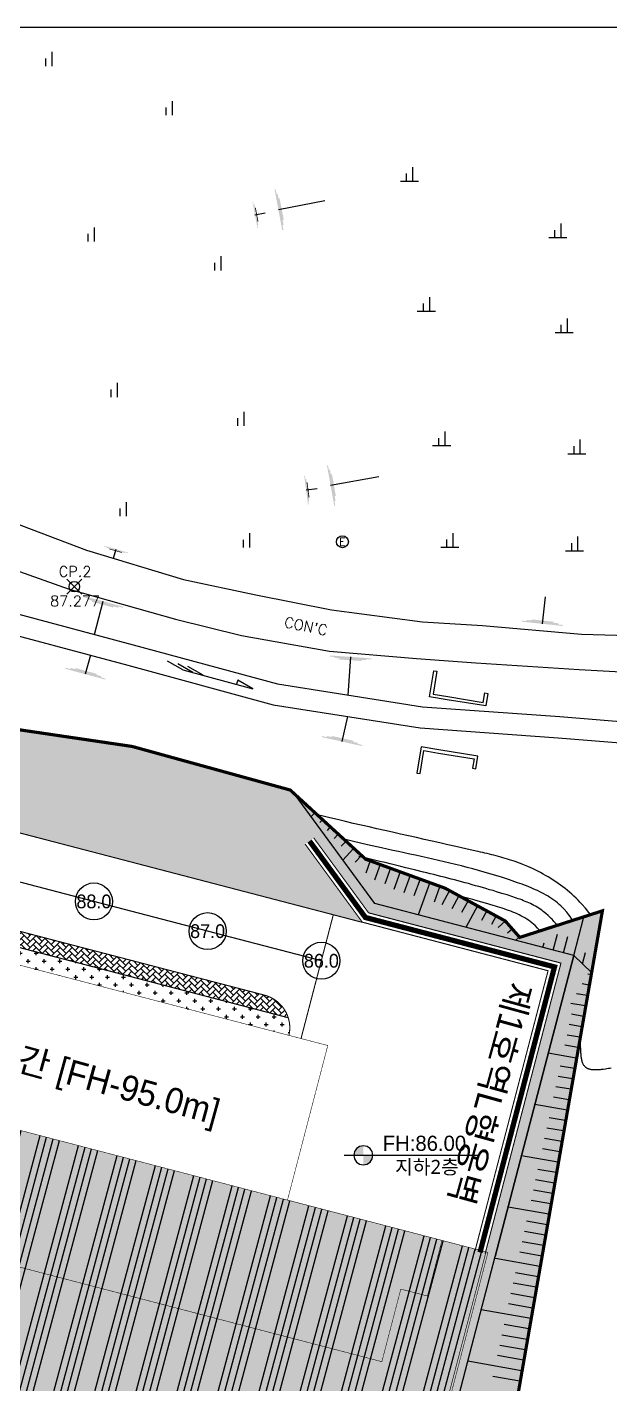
# Model space of a CAD drawing. Header units: inches. Extents: x 12 to 405, y 13 to 268.
# Drawn here: x 200.7 to 255.8, y 139.8 to 268 of the extents above; entities that cross this region are included whole.
import ezdxf
from ezdxf.enums import TextEntityAlignment as Align

# ---------------------------------------------------------------- set-up
doc = ezdxf.new("R2010")
doc.units = ezdxf.units.IN
doc.header["$MEASUREMENT"] = 0
doc.linetypes.add('DASHED', pattern=[0.75, 0.5, -0.25])
doc.linetypes.add('PHANTOM2', pattern=[12.5, 10, -0.5, 0.5, -0.5, 0.5, -0.5])
for name, color, linetype in [('0_문자', 7, 'Continuous'), ('1-1CON', 35, 'Continuous'), ('1-5CON', 30, 'Continuous'), ('1-ROAD', 1, 'Continuous'), ('1-SIM', 8, 'Continuous'), ('1-TEXT', 7, 'Continuous'), ('1-낙차구조물', 7, 'Continuous'), ('1-물선', 5, 'Continuous'), ('1-측량기준점', 6, 'Continuous'), ('125', 4, 'Continuous'), ('CE-SLOP-FILL', 1, 'Continuous'), ('LSMD_CONT_LDREG_41500', 1, 'Continuous'), ('NR', 7, 'Continuous'), ('WID', 4, 'Continuous'), ('가구1', 5, 'Continuous'), ('도로레벨', 5, 'Continuous'), ('도로레벨1', 7, 'Continuous'), ('사업부지', 7, 'Continuous'), ('성토옹벽', 6, 'Continuous'), ('솔리드', 7, 'PHANTOM2'), ('절토옹벽', 2, 'Continuous'), ('지상1층외벽선', 4, 'Continuous'), ('지상3층외벽선', 6, 'Continuous'), ('지상4층외벽선', 7, 'Continuous'), ('지하1층외벽선', 3, 'Continuous'), ('지하2층외벽선', 2, 'Continuous'), ('토목옹벽', 5, 'Continuous'), ('한전주', 4, 'Continuous')]:
    doc.layers.add(name, color=color, linetype=linetype)
doc.styles.add('ghs', font='romans.shx', dxfattribs={"bigfont": 'ghs.shx'})
doc.styles.add('HY울릉도M', font='NanumGothic.ttf')
doc.styles.add('HY헤드라인', font='H2HDRM.TTF')
doc.styles.add('휴먼모음T', font='MoeumT R.ttf')

# ---------------------------------------------------------------- blocks, each defined once
blk = doc.blocks.new('A$C6F554C51')
at = {"layer": '1-SIM'}
for p, q in [((0.769, 0.892), (0.769, 0)), ((0.375, 0.48), (0.375, 0)), ((0, 0), (1.144, 0))]:
    blk.add_line(p, q, dxfattribs=at)
blk = doc.blocks.new('A$C0C523BD5')
at = {"layer": '1-SIM'}
for p, q in [((0.394, 0.892), (0.394, 0)), ((0, 0.48), (0, 0))]:
    blk.add_line(p, q, dxfattribs=at)
blk = doc.blocks.new('A$C19E135C4')
at = {"layer": '1-물선', "linetype": 'Continuous'}
for p, q in [((1.6, 0), (0, 0.42)), ((2.6, 0), (1, 0.42)), ((1.6, 0), (8.48, 0)), ((3.6, 0), (2, 0.42)), ((8.48, 0), (6.87, 0.42))]:
    blk.add_line(p, q, dxfattribs=at)
blk.add_lwpolyline([(6.87, 0.42), (6.87, 0)], dxfattribs=at)

msp = doc.modelspace()

# ---------------------------------------------------------------- hatches: boundary and pattern name
at = {"layer": '0_문자', "ltscale": 10}
h = msp.add_hatch(color=8, dxfattribs=at)
edge = h.paths.add_edge_path()
edge.add_line((231.61, 161.36), (232.51, 161.36))
edge.add_line((232.51, 161.36), (232.51, 162.26))
edge.add_ellipse((232.51, 161.36), major_axis=(0, 0.896), ratio=0.999999, start_angle=0.0007, end_angle=90.0007)
edge = h.paths.add_edge_path()
edge.add_line((232.51, 161.36), (232.51, 160.46))
edge.add_ellipse((232.51, 161.36), major_axis=(0, 0.896), ratio=0.999999, start_angle=180.0007, end_angle=270.0007)
edge.add_line((233.4, 161.36), (232.51, 161.36))
at = {"layer": '125', "linetype": 'Continuous'}
h = msp.add_hatch(color=8, dxfattribs=at)
h.paths.add_polyline_path([(241.52, 116.42), (235.38, 118.02), (244.29, 152.18), (244.1, 152.23), (229.45, 96.11), (132.89, 121.31), (134.63, 127.99), (134.44, 128.04), (132.64, 121.17), (229.6, 95.87), (232.88, 108.45), (239.02, 106.84)])
h.paths.add_polyline_path([(244.1, 152.23), (147.34, 177.48), (146.95, 176.01), (147.75, 175.8), (147.33, 174.18), (146.53, 174.38), (134.44, 128.04), (134.63, 127.99), (132.89, 121.31), (229.45, 96.11)])
h.paths.add_polyline_path([(146.53, 174.38), (136.66, 176.96), (134.36, 168.15), (142.01, 166.16), (140.77, 161.42), (135.26, 162.86), (134.52, 160.05), (127.36, 161.92), (120.65, 136.18), (133.32, 132.87), (132.21, 128.62), (134.44, 128.04)])
h.paths.add_polyline_path([(147.75, 175.8), (146.95, 176.01), (146.53, 174.38), (147.33, 174.18)], flags=17)
at = {"layer": '가구1', "linetype": 'Continuous'}
h = msp.add_hatch(dxfattribs=at)
h.set_pattern_fill('ANSI34', color=254, scale=5, angle=30, style=0)
h.set_pattern_definition([(75, (-296693.6058, -355038.037), (-3.62222185, 0.97057142), []), (75, (-296692.8403, -355037.595), (-3.62222185, 0.97057142), []), (75, (-296692.075, -355037.153), (-3.62222185, 0.97057142), []), (75, (-296691.3094, -355036.7112), (-3.62222185, 0.97057142), [])])
h.paths.add_polyline_path([(132.64, 121.17), (147.34, 177.48), (244.29, 152.18), (235.38, 118.02), (241.52, 116.42), (239.02, 106.84), (232.88, 108.45), (229.6, 95.87)])
at = {"layer": '사업부지', "linetype": 'Continuous', "ltscale": 10}
h = msp.add_hatch(dxfattribs=at)
h.set_pattern_fill('AR-HBONE', color=8, scale=0.1, style=0)
h.set_pattern_definition([(45, (-296693.60576, -355038.03703), (4e-17, 0.56568542495), [1.2, -0.4]), (135, (-296693.32292, -355037.7542), (4e-17, 0.56568542495), [1.2, -0.4])])
h.paths.add_polyline_path([(225.41, 174.36, 0.258199), (223.17, 176.5), (190.45, 185.04), (190.07, 183.59)])
at = {"layer": '솔리드', "linetype": 'Continuous'}
h = msp.add_hatch(dxfattribs=at)
h.set_pattern_fill('CROSS', color=8, scale=3, style=0)
h.set_pattern_definition([(0, (-296693.6058, -354742.037), (0.75, 0.75), [0.375, -1.125]), (90, (-296693.4183, -354742.2245), (-0.75, 0.75), [0.375, -1.125])])
edge = h.paths.add_edge_path()
edge.add_line((135.72, 222.24), (133.73, 221.42))
edge.add_line((133.73, 221.42), (131.22, 218.48))
edge.add_line((131.22, 218.48), (138.33, 216.62))
edge.add_arc((138.7, 218.07), 1.5, 255.3749, 345.3749)
edge.add_line((140.16, 217.69), (141.09, 221.27))
edge.add_line((141.09, 221.27), (168.96, 214))
edge.add_line((168.96, 214), (168.03, 210.42))
edge.add_arc((169.48, 210.04), 1.5, 165.3749, 255.3749)
edge.add_line((169.1, 208.59), (169.48, 208.49))
edge.add_line((169.48, 208.49), (167.97, 202.69))
edge.add_line((167.97, 202.69), (154.32, 206.25))
edge.add_arc((153.95, 204.8), 1.5, 75.3749, 165.3749)
edge.add_line((152.49, 205.17), (152.27, 204.3))
edge.add_line((152.27, 204.3), (229.67, 184.1))
edge.add_line((229.67, 184.1), (232.39, 183.4))
edge.add_line((232.39, 183.4), (227, 190.78))
edge.add_line((227, 190.78), (227.8, 191.37))
edge.add_line((227.8, 191.37), (232.99, 184.27))
edge.add_line((232.99, 184.27), (251.18, 179.53))
edge.add_line((251.18, 179.53), (244.06, 152.24))
edge.add_line((244.06, 152.24), (244.29, 152.18))
edge.add_line((244.29, 152.18), (235.38, 118.02))
edge.add_line((235.38, 118.02), (241.52, 116.42))
edge.add_line((241.52, 116.42), (239.02, 106.84))
edge.add_line((239.02, 106.84), (232.88, 108.45))
edge.add_line((232.88, 108.45), (229.6, 95.87))
edge.add_line((229.6, 95.87), (225.34, 96.98))
edge.add_line((225.34, 96.98), (223.81, 91.13))
edge.add_line((223.81, 91.13), (224.32, 89.93))
edge.add_line((224.32, 89.93), (207.63, 82.79))
edge.add_line((207.63, 82.79), (197.9, 80.89))
edge.add_line((197.9, 80.89), (196.01, 80.25))
edge.add_line((196.01, 80.25), (180.53, 84.29))
edge.add_line((180.53, 84.29), (181.84, 89.31))
edge.add_line((181.84, 89.31), (181.4, 89.42))
edge.add_arc((178, 76.36), 13.5, 75.3749, 135.1861)
edge.add_arc((156, 98.21), 17.5, 223.5789, 315.1862, ccw=False)
edge.add_line((143.33, 86.15), (117.27, 113.53))
edge.add_arc((138.64, 133.87), 29.5, 165.3749, 223.5789, ccw=False)
edge.add_line((110.1, 141.31), (119.76, 178.35))
edge.add_arc((111.54, 180.5), 8.5, 345.3749, 56.7852)
edge.add_line((116.19, 187.61), (116.19, 187.17))
edge.add_line((116.19, 187.17), (117.94, 181.38))
edge.add_line((117.94, 181.38), (116.38, 173.53))
edge.add_line((116.38, 173.53), (112.55, 166.2))
edge.add_line((112.55, 166.2), (105.72, 155.46))
edge.add_line((105.72, 155.46), (102.66, 143.59))
edge.add_line((102.66, 143.59), (103.16, 131.07))
edge.add_line((103.16, 131.07), (106.02, 123.77))
edge.add_line((106.02, 123.77), (119.5, 109.6))
edge.add_line((119.5, 109.6), (121.31, 106.34))
edge.add_line((121.31, 106.34), (125.29, 99.14))
edge.add_line((125.29, 99.14), (135.5, 88.42))
edge.add_line((135.5, 88.42), (143.6, 81.93))
edge.add_line((143.6, 81.93), (150.62, 74.87))
edge.add_line((150.62, 74.87), (152.29, 65.03))
edge.add_line((152.29, 65.03), (155.21, 63.86))
edge.add_line((155.21, 63.86), (158.43, 62.6))
edge.add_line((158.43, 62.6), (158.36, 74.5))
edge.add_line((158.36, 74.5), (160.56, 78.61))
edge.add_line((160.56, 78.61), (169.76, 80.61))
edge.add_line((169.76, 80.61), (175.53, 88.95))
edge.add_line((175.53, 88.95), (176.79, 84.8))
edge.add_line((176.79, 84.8), (174.84, 78.25))
edge.add_line((174.84, 78.25), (181.76, 74.04))
edge.add_line((181.76, 74.04), (181.1, 70.35))
edge.add_line((181.1, 70.35), (181.3, 70.2))
edge.add_line((181.3, 70.2), (237.57, 94.29))
edge.add_line((237.57, 94.29), (246.04, 115.92))
edge.add_line((246.04, 115.92), (245.39, 128.79))
edge.add_line((245.39, 128.79), (255.11, 184.47))
edge.add_line((255.11, 184.47), (247.29, 181.96))
edge.add_line((247.29, 181.96), (245.93, 183.51))
edge.add_line((245.93, 183.51), (240.24, 186.61))
edge.add_line((240.24, 186.61), (232.73, 189.35))
edge.add_line((232.73, 189.35), (225.6, 195.89))
edge.add_line((225.6, 195.89), (210.66, 200.01))
edge.add_line((210.66, 200.01), (190.3, 203.02))
edge.add_line((190.3, 203.02), (178.47, 202.18))
edge.add_line((178.47, 202.18), (177.44, 206.78))
edge.add_line((177.44, 206.78), (169.3, 218.54))
edge.add_line((169.3, 218.54), (150.12, 228.13))
edge.add_line((150.12, 228.13), (139.39, 223.74))
edge.add_line((139.39, 223.74), (132.03, 223.74))
edge.add_line((132.03, 223.74), (127.76, 224.89))
edge.add_line((127.76, 224.89), (124.34, 224.04))
edge.add_line((124.34, 224.04), (116.92, 225.95))
edge.add_line((116.92, 225.95), (116.19, 224.68))
edge.add_line((116.19, 224.68), (116.19, 203.07))
edge.add_line((116.19, 203.07), (116.19, 202.52))
edge.add_line((116.19, 202.52), (116.68, 202.52))
edge.add_line((116.68, 202.52), (116.68, 224.54))
edge.add_line((116.68, 224.54), (117.16, 225.37))
edge.add_line((117.16, 225.37), (124.27, 223.54))
edge.add_line((124.27, 223.54), (132.02, 223.24))
edge.add_line((132.02, 223.24), (138.96, 223.24))
edge.add_line((138.96, 223.24), (150.1, 227.8))
edge.add_line((150.1, 227.8), (169.09, 218.31))
edge.add_line((169.09, 218.31), (176.7, 207.31))
edge.add_line((176.7, 207.31), (175.87, 206.75))
edge.add_line((175.87, 206.75), (168.42, 217.53))
edge.add_line((168.42, 217.53), (150.06, 226.7))
edge.add_line((150.06, 226.7), (139.15, 222.24))
edge.add_line((139.15, 222.24), (135.72, 222.24))
h = msp.add_hatch(dxfattribs=at)
h.set_pattern_fill('CROSS', color=8, scale=3, style=0)
h.set_pattern_definition([(0, (-296693.6058, -354742.037), (0.75, 0.75), [0.375, -1.125]), (90, (-296693.4183, -354742.2245), (-0.75, 0.75), [0.375, -1.125])])
h.paths.add_polyline_path([(225.48, 172.7, 0.132682), (225.41, 174.36), (190.07, 183.59), (189.67, 182.04)])
h.paths.add_polyline_path([(178.51, 161.53, 0.414214), (177.79, 162.75), (177.54, 161.79)])

# ---------------------------------------------------------------- linework, layer by layer
msp.add_lwpolyline([(18.83, 268.01), (281.15, 268.01), (281.15, 25.28), (18.83, 25.28)], close=True)
msp.add_lwpolyline([(18.83, 268.01), (281.15, 268.01), (281.15, 25.28), (18.83, 25.28)], close=True)
at = {"color": 8, "elevation": -23.5, "flags": 128}
msp.add_lwpolyline([(233.59, 185.15), (226.06, 195.44)], dxfattribs=at)
at = {"layer": '0_문자', "color": 8, "ltscale": 10}
msp.add_line((230.71, 161.36, 64.02), (243.45, 161.36, 64.02), dxfattribs=at)
for start_param, end_param in [(-1.570685, 4.7125), (4.712376, 6.283172)]:
    msp.add_ellipse((232.51, 161.36, 64.02), major_axis=(0, 0.896), ratio=0.999999, start_param=start_param, end_param=end_param, dxfattribs=at)
at = {"layer": '1-1CON', "color": 8, "linetype": 'Continuous'}
for points, elevation in [([(253.99, 184.09), (253.97, 184.12), (253.83, 184.31), (253.51, 184.71), (253.17, 185.09), (252.99, 185.29), (252.81, 185.48), (252.62, 185.67), (252.42, 185.86), (252.22, 186.04), (252.01, 186.22), (251.8, 186.4), (251.59, 186.57), (251.37, 186.74), (251.15, 186.9), (250.92, 187.07), (250.69, 187.22), (250.46, 187.38), (250.22, 187.53), (249.99, 187.67), (249.74, 187.82), (249.5, 187.95), (249.25, 188.09), (249.01, 188.21), (248.76, 188.34), (248.5, 188.46), (248.05, 188.66), (247.59, 188.85), (247.38, 188.93), (247.17, 189.01), (246.97, 189.09), (246.76, 189.16), (246.55, 189.23), (246.34, 189.3), (246.13, 189.36), (245.92, 189.43), (245.71, 189.49), (245.5, 189.55), (245.29, 189.61), (245.08, 189.66), (244.86, 189.72), (244.65, 189.77), (244.44, 189.82), (244.23, 189.88), (244.01, 189.93), (243.8, 189.98), (243.59, 190.03), (243.37, 190.07), (243.16, 190.12), (242.2, 190.34), (241.24, 190.56), (240.5, 190.72), (239.75, 190.89), (239.01, 191.06), (238.26, 191.22), (237.52, 191.39), (236.77, 191.56), (236.03, 191.73), (235.28, 191.9), (234.54, 192.06), (233.79, 192.23), (233.05, 192.4), (232.3, 192.57), (231.56, 192.74), (230.81, 192.92), (230.07, 193.09), (229.33, 193.27), (228.58, 193.44), (228.14, 193.55)], 65.5), ([(250.83, 183.09), (250.77, 183.17), (250.69, 183.27), (250.61, 183.37), (250.53, 183.47), (250.44, 183.57), (250.35, 183.67), (250.27, 183.76), (250.18, 183.85), (250.08, 183.94), (249.99, 184.03), (249.76, 184.23), (249.52, 184.42), (249.38, 184.52), (249.24, 184.62), (249.09, 184.72), (248.94, 184.81), (248.79, 184.9), (248.63, 184.98), (248.47, 185.07), (248.31, 185.15), (248.15, 185.22), (247.99, 185.29), (247.82, 185.36), (247.65, 185.43), (247.49, 185.5), (247.32, 185.56), (247.15, 185.62), (246.98, 185.68), (246.8, 185.74), (246.63, 185.8), (246.46, 185.86), (246.28, 185.91), (246.11, 185.97), (245.6, 186.12), (245.1, 186.28), (244.77, 186.38), (244.44, 186.47), (244.1, 186.57), (243.77, 186.67), (243.44, 186.76), (243.11, 186.85), (242.79, 186.94), (242.46, 187.04), (242.13, 187.13), (241.8, 187.21), (241.47, 187.3), (241.14, 187.39), (240.81, 187.48), (240.49, 187.56), (240.16, 187.65), (239.83, 187.73), (239.5, 187.81), (239.17, 187.9), (238.84, 187.98), (238.51, 188.06), (238.19, 188.14), (237.36, 188.35), (236.54, 188.55), (236.05, 188.67), (235.55, 188.79), (235.06, 188.91), (234.56, 189.03), (234.07, 189.15), (233.57, 189.26), (233.07, 189.38), (232.57, 189.5), (232.08, 189.62), (232.07, 189.62)], 67.5), ([(249.21, 182.57), (249.19, 182.6), (248.98, 182.84), (248.76, 183.07), (248.61, 183.2), (248.45, 183.33), (248.29, 183.46), (248.13, 183.58), (247.95, 183.69), (247.78, 183.8), (247.6, 183.9), (247.41, 184), (247.23, 184.1), (247.04, 184.19), (246.84, 184.27), (246.64, 184.36), (246.44, 184.44), (246.24, 184.51), (246.04, 184.58), (245.83, 184.66), (245.62, 184.72), (245.41, 184.79), (245.2, 184.86), (244.99, 184.92), (244.78, 184.98), (244.07, 185.19), (243.36, 185.39), (242.86, 185.53), (242.36, 185.67), (241.87, 185.8), (241.85, 185.81)], 68.5), ([(255.93, 169.61), (255.8, 169.58), (255.67, 169.56), (255.53, 169.53), (255.4, 169.51), (255.19, 169.48), (254.98, 169.46), (254.91, 169.45), (254.83, 169.44), (254.76, 169.44), (254.69, 169.43), (254.62, 169.43), (254.55, 169.43), (254.48, 169.43), (254.41, 169.43), (254.34, 169.43), (254.27, 169.43), (254.21, 169.44), (254.14, 169.44), (254.08, 169.45), (254.01, 169.46), (253.95, 169.48), (253.89, 169.49), (253.84, 169.51), (253.78, 169.53), (253.73, 169.55), (253.68, 169.58), (253.63, 169.61), (253.53, 169.67), (253.44, 169.76), (253.4, 169.81), (253.36, 169.86), (253.32, 169.92), (253.29, 169.98), (253.26, 170.05), (253.23, 170.12), (253.21, 170.19), (253.18, 170.26), (253.17, 170.34), (253.15, 170.42), (253.14, 170.5), (253.12, 170.58), (253.11, 170.67), (253.1, 170.75), (253.1, 170.84), (253.09, 170.93), (253.08, 171.02), (253.08, 171.11), (253.07, 171.19), (253.07, 171.28), (253.07, 171.37), (253.05, 171.74), (253.03, 172.09), (253.02, 172.35), (253.02, 172.36)], 67.5)]:
    msp.add_lwpolyline(points, dxfattribs=dict(at, elevation=elevation))
at = {"layer": '1-5CON', "color": 8, "linetype": 'Continuous', "elevation": 66.5}
msp.add_lwpolyline([(252.32, 183.57), (252.26, 183.65), (252.16, 183.79), (252.06, 183.94), (251.95, 184.08), (251.84, 184.22), (251.73, 184.36), (251.47, 184.65), (251.19, 184.93), (251.03, 185.08), (250.86, 185.22), (250.69, 185.36), (250.52, 185.49), (250.34, 185.61), (250.15, 185.74), (249.97, 185.85), (249.78, 185.96), (249.58, 186.07), (249.39, 186.18), (249.19, 186.28), (248.98, 186.38), (248.78, 186.47), (248.57, 186.56), (248.36, 186.65), (248.15, 186.73), (247.94, 186.82), (247.73, 186.9), (247.51, 186.98), (247.3, 187.05), (247.08, 187.13), (246.33, 187.39), (245.57, 187.64), (245.03, 187.81), (244.48, 187.97), (243.94, 188.13), (243.4, 188.28), (242.86, 188.43), (242.32, 188.58), (241.78, 188.71), (241.23, 188.85), (240.69, 188.98), (240.15, 189.11), (239.61, 189.23), (239.07, 189.36), (238.53, 189.48), (237.99, 189.6), (237.45, 189.72), (236.91, 189.83), (236.37, 189.95), (235.83, 190.07), (235.29, 190.19), (234.76, 190.31), (234.22, 190.43), (232.9, 190.72), (231.59, 191.03), (230.82, 191.21), (230.64, 191.26)], dxfattribs=at)
at = {"layer": '1-ROAD', "elevation": -109.41}
for points in [[(156.84, 248.89), (158.96, 245.29), (160.48, 243.36), (162.91, 242.03), (166.9, 239.99), (166.9, 239.99), (174.79, 236.86), (180.64, 232.56), (186.49, 228.57), (191.58, 224.83), (195.27, 222.49), (199.29, 221.23), (206.33, 218.58), (215.51, 215.78), (222.36, 214.33), (229.5, 212.92), (238.1, 211.79), (243.78, 211.46), (253.12, 210.64), (266.41, 210.26)], [(153.42, 247.34), (156.37, 241.92), (157.6, 240.21), (161.93, 238.86), (167.96, 236.2), (173.81, 233.62), (178.76, 230.59), (184.68, 226.14), (189.81, 222.34), (193.73, 220), (198.03, 217.23), (204.7, 214.88), (214.75, 212.04), (220.98, 210.5), (229.31, 209.02), (237.52, 208.31), (243.14, 207.92), (252.92, 207.28), (266.5, 206.52), (275.99, 206.5), (280.44, 206.39), (281.14, 206.49)]]:
    msp.add_lwpolyline(points, dxfattribs=at)
at = {"layer": '1-낙차구조물', "elevation": -23.5}
for points in [[(239.46, 207.13), (239.11, 204.95), (240.49, 204.73), (243.85, 204.18), (243.99, 205.07), (244.29, 205.02), (244.09, 203.84), (240.44, 204.43), (238.76, 204.71), (239.16, 207.17)], [(237.88, 197.45), (238.23, 199.62), (239.62, 199.39), (242.98, 198.84), (242.83, 197.96), (243.13, 197.91), (243.32, 199.09), (239.66, 199.69), (237.99, 199.96), (237.58, 197.5)]]:
    msp.add_lwpolyline(points, close=True, dxfattribs=at)
at = {"layer": '1-물선', "elevation": -109.41}
for points in [[(147, 258), (147.86, 257.26), (150.55, 247.79), (152.65, 242.04), (154.9, 238.38), (158.2, 236.49), (163.4, 234.07), (168.16, 231.85), (171.98, 229.83), (177.19, 225.79), (181.08, 220.93), (187.7, 217.04), (196.72, 213.37), (210.76, 209.61), (224.4, 205.92), (238.11, 203.75), (251.09, 202.84), (265.2, 201.68), (273.22, 201.8), (280.56, 202.24), (281.15, 202.26)], [(146.5, 257.68), (145.94, 256.71), (148.65, 247.17), (150.84, 241.16), (153.46, 236.9), (157.28, 234.71), (162.55, 232.25), (167.27, 230.06), (170.89, 228.15), (175.77, 224.35), (179.75, 219.39), (186.82, 215.24), (196.08, 211.47), (210.24, 207.68), (223.98, 203.96), (237.89, 201.76), (250.93, 200.84), (265.04, 199.69), (272.34, 199.56), (280.67, 200.2), (281.15, 200.21)]]:
    msp.add_lwpolyline(points, dxfattribs=at)
at = {"layer": '1-측량기준점'}
for p, q in [((204.48, 214.41, -109.41), (205.9, 215.83, -109.41)), ((205.9, 214.41, -109.41), (204.48, 215.83, -109.41))]:
    msp.add_line(p, q, dxfattribs=at)
msp.add_circle((205.19, 215.12, -109.41), 0.5, dxfattribs=at)
at = {"layer": 'CE-SLOP-FILL', "color": 8}
for p, q in [((233.59, 185.15, -23.5), (226.06, 195.44, -23.5)), ((226.43, 195.1, -23.5), (226.4, 195.06, -23.5)), ((227.17, 194.42, -23.5), (227.07, 194.31, -23.5)), ((227.91, 193.75, -23.5), (227.57, 193.38, -23.5)), ((228.64, 193.07, -23.5), (228.41, 192.81, -23.5)), ((229.38, 192.4, -23.5), (229.08, 192.06, -23.5)), ((230.12, 191.72, -23.5), (229.75, 191.31, -23.5)), ((230.85, 191.04, -23.5), (230.42, 190.57, -23.5)), ((231.59, 190.37, -23.5), (230.58, 189.26, -23.5)), ((232.33, 189.69, -23.5), (231.75, 189.07, -23.5)), ((240.22, 186.61, -23.5), (232.71, 189.35, -23.5)), ((233.17, 189.2, -23.5), (232.75, 188.03, -23.5)), ((234.11, 188.85, -23.5), (233.58, 187.38, -23.5)), ((234.11, 188.85, -23.5), (234.11, 188.85, -23.5)), ((235.09, 188.5, -23.5), (234.55, 187.02, -23.5)), ((235.99, 188.17, -23.5), (235.38, 186.48, -23.5)), ((236.93, 187.82, -23.5), (236.34, 186.18, -23.5)), ((237.87, 187.48, -23.5), (237.29, 185.88, -23.5)), ((238.81, 187.14, -23.5), (237.7, 184.08, -23.5)), ((239.75, 186.8, -23.5), (239.2, 185.29, -23.5)), ((240.66, 186.38, -23.5), (239.93, 185.03, -23.5)), ((241.54, 185.9, -23.5), (240.87, 184.66, -23.5)), ((242.42, 185.42, -23.5), (241.8, 184.3, -23.5)), ((243.3, 184.95, -23.5), (242.19, 182.91, -23.5)), ((244.17, 184.47, -23.5), (243.68, 183.56, -23.5)), ((245.05, 183.99, -23.5), (244.62, 183.19, -23.5)), ((245.92, 183.5, -23.5), (245.24, 182.89, -23.5)), ((247.28, 181.96, -23.5), (245.91, 183.51, -23.5)), ((247.28, 181.96, -23.5), (255.1, 184.46, -23.5)), ((252.4, 180.24, -23.5), (253.35, 183.9, -23.5)), ((246.58, 182.74, -23.5), (246.15, 182.37, -23.5)), ((250.46, 180.75, -23.5), (250.86, 182.28, -23.5)), ((246.89, 181.68, -23.5), (247.24, 181.99, -23.5)), ((249.49, 181, -23.5), (249.61, 181.44, -23.5)), ((251.43, 180.49, -23.5), (251.83, 182.03, -23.5)), ((252.4, 180.24, -23.5), (244.97, 151.79, -23.5)), ((254.08, 178.63, -23.5), (252.4, 180.24, -23.5)), ((253.22, 179.45, -23.5), (253.5, 180.54, -23.5)), ((254.01, 178.44, -23.5), (253.74, 178.48, -23.5)), ((253.83, 177.45, -23.5), (253.2, 177.56, -23.5)), ((253.49, 175.48, -23.5), (252.12, 175.72, -23.5)), ((253.66, 176.46, -23.5), (252.66, 176.64, -23.5)), ((253.32, 174.49, -23.5), (252.19, 174.69, -23.5)), ((253.15, 173.51, -23.5), (251.98, 173.71, -23.5)), ((252.97, 172.52, -23.5), (251.77, 172.73, -23.5)), ((252.63, 170.55, -23.5), (249.99, 171.01, -23.5)), ((252.8, 171.54, -23.5), (251.55, 171.76, -23.5)), ((252.46, 169.57, -23.5), (251.13, 169.8, -23.5)), ((252.29, 168.58, -23.5), (250.92, 168.82, -23.5)), ((251.94, 166.61, -23.5), (250.49, 166.87, -23.5)), ((252.11, 167.6, -23.5), (250.7, 167.84, -23.5)), ((251.77, 165.63, -23.5), (248.72, 166.16, -23.5)), ((251.6, 164.64, -23.5), (250.07, 164.91, -23.5)), ((251.26, 162.67, -23.5), (249.64, 162.95, -23.5)), ((251.43, 163.66, -23.5), (249.85, 163.93, -23.5)), ((251.08, 161.69, -23.5), (249.43, 161.98, -23.5)), ((250.91, 160.7, -23.5), (247.46, 161.31, -23.5)), ((250.57, 158.73, -23.5), (248.79, 159.04, -23.5)), ((250.74, 159.72, -23.5), (249, 160.02, -23.5)), ((250.4, 157.75, -23.5), (248.58, 158.06, -23.5)), ((250.22, 156.76, -23.5), (248.37, 157.09, -23.5)), ((250.05, 155.78, -23.5), (246.19, 156.45, -23.5)), ((249.71, 153.81, -23.5), (247.73, 154.15, -23.5)), ((249.88, 154.79, -23.5), (247.94, 155.13, -23.5)), ((249.54, 152.82, -23.5), (247.52, 153.17, -23.5)), ((249.19, 150.85, -23.5), (244.99, 151.59, -23.5)), ((249.37, 151.84, -23.5), (247.3, 152.2, -23.5)), ((249.02, 149.87, -23.5), (246.88, 150.24, -23.5)), ((248.85, 148.88, -23.5), (246.67, 149.26, -23.5)), ((248.68, 147.9, -23.5), (246.45, 148.28, -23.5)), ((248.33, 145.93, -23.5), (243.66, 146.74, -23.5)), ((248.51, 146.91, -23.5), (246.24, 147.31, -23.5)), ((248.16, 144.94, -23.5), (245.82, 145.35, -23.5)), ((247.99, 143.96, -23.5), (245.61, 144.37, -23.5)), ((247.65, 141.99, -23.5), (245.18, 142.42, -23.5)), ((247.82, 142.97, -23.5), (245.4, 143.39, -23.5)), ((247.47, 141, -23.5), (242.39, 141.89, -23.5)), ((247.3, 140.02, -23.5), (244.76, 140.46, -23.5))]:
    msp.add_line(p, q, dxfattribs=at)
at = {"layer": 'CE-SLOP-FILL', "color": 8, "elevation": -23.5, "flags": 128}
for points in [[(224.73, 88.79), (237.57, 94.29), (246.04, 115.92), (245.39, 128.79), (255.11, 184.47), (247.29, 181.96), (245.93, 183.51), (240.24, 186.61), (232.73, 189.35), (226.02, 195.5)], [(224.73, 88.79), (226.52, 95.63), (230.24, 94.66), (233.54, 107.3), (239.67, 105.7), (242.65, 117.13), (236.36, 118.77), (243.56, 146.38), (244.97, 151.79), (252.4, 180.24), (233.59, 185.15), (226.06, 195.44)]]:
    msp.add_lwpolyline(points, dxfattribs=at)
at = {"layer": 'LSMD_CONT_LDREG_41500', "color": 7, "linetype": 'PHANTOM2'}
for p, q in [((240.22, 186.61, -23.5), (232.71, 189.35, -23.5)), ((255.1, 184.46, -23.5), (247.28, 181.96, -23.5))]:
    msp.add_line(p, q, dxfattribs=at)
at = {"layer": 'LSMD_CONT_LDREG_41500', "color": 1, "linetype": 'Continuous', "const_width": 0.3, "elevation": -23.5, "flags": 128}
msp.add_lwpolyline([(245.39, 128.79), (255.11, 184.47), (247.29, 181.96), (245.93, 183.51), (240.24, 186.61), (232.73, 189.35), (225.6, 195.89), (210.66, 200.01), (190.3, 203.02)], dxfattribs=at)
at = {"layer": 'NR', "linetype": 'Continuous'}
for p, q in [((228.88, 251.59, -109.41), (224.48, 250.75, -109.41)), ((223.22, 250.43, -109.41), (222.26, 250.25, -109.41)), ((233.97, 225.49, -109.41), (229.41, 224.67, -109.41)), ((228.14, 224.37, -109.41), (227.1, 224.23, -109.41)), ((208.9, 217.8, -109.41), (209.15, 218.66, -109.41)), ((207.09, 210.6, -109.41), (207.93, 213.73, -109.41)), ((249.69, 214.16, -109.41), (249.42, 211.6, -109.41)), ((206.72, 208.63, -109.41), (206.23, 206.84, -109.41)), ((231.07, 204.86, -109.41), (231.32, 208.48, -109.41)), ((231.02, 202.85, -109.41), (230.49, 200.47, -109.41))]:
    msp.add_line(p, q, dxfattribs=at)
for points in [[(224.84, 248.83, -109.41), (224.12, 252.67, -109.41), (224.95, 248.85, -109.41), (224.22, 252.69, -109.41)], [(222.5, 249.01, -109.41), (222.03, 251.49, -109.41), (222.56, 249.02, -109.41), (222.09, 251.5, -109.41)], [(224.86, 249.3, -109.41), (224.3, 252.24, -109.41), (224.97, 249.32, -109.41), (224.41, 252.26, -109.41)], [(224.88, 249.76, -109.41), (224.49, 251.82, -109.41), (224.99, 249.78, -109.41), (224.59, 251.84, -109.41)], [(222.51, 249.31, -109.41), (222.15, 251.22, -109.41), (222.58, 249.32, -109.41), (222.22, 251.23, -109.41)], [(222.52, 249.61, -109.41), (222.27, 250.94, -109.41), (222.59, 249.62, -109.41), (222.34, 250.96, -109.41)], [(229.76, 222.75, -109.41), (229.07, 226.59, -109.41), (229.86, 222.77, -109.41), (229.17, 226.6, -109.41)], [(229.78, 223.21, -109.41), (229.25, 226.16, -109.41), (229.88, 223.23, -109.41), (229.35, 226.18, -109.41)], [(229.8, 223.67, -109.41), (229.43, 225.74, -109.41), (229.91, 223.69, -109.41), (229.54, 225.76, -109.41)], [(227.28, 222.88, -109.41), (226.92, 225.59, -109.41), (227.36, 222.89, -109.41), (226.99, 225.6, -109.41)], [(227.31, 223.2, -109.41), (227.03, 225.29, -109.41), (227.39, 223.21, -109.41), (227.11, 225.3, -109.41)], [(227.34, 223.52, -109.41), (227.15, 224.98, -109.41), (227.42, 223.53, -109.41), (227.22, 224.99, -109.41)], [(208.02, 218.98, -109.41), (210.27, 218.34, -109.41), (208, 218.92, -109.41), (210.25, 218.28, -109.41)], [(208.26, 218.85, -109.41), (210, 218.36, -109.41), (208.25, 218.79, -109.41), (209.98, 218.3, -109.41)], [(208.51, 218.71, -109.41), (209.72, 218.37, -109.41), (208.49, 218.65, -109.41), (209.7, 218.31, -109.41)], [(206.05, 214.23, -109.41), (209.81, 213.22, -109.41), (206.02, 214.13, -109.41), (209.79, 213.12, -109.41)], [(206.46, 214.01, -109.41), (209.35, 213.23, -109.41), (206.43, 213.91, -109.41), (209.33, 213.13, -109.41)], [(206.86, 213.8, -109.41), (208.89, 213.25, -109.41), (206.84, 213.69, -109.41), (208.86, 213.15, -109.41)], [(251.36, 211.4, -109.41), (247.48, 211.81, -109.41), (251.37, 211.5, -109.41), (247.5, 211.91, -109.41)], [(250.93, 211.55, -109.41), (247.94, 211.86, -109.41), (250.94, 211.65, -109.41), (247.95, 211.97, -109.41)], [(250.49, 211.7, -109.41), (248.4, 211.92, -109.41), (250.5, 211.8, -109.41), (248.41, 212.02, -109.41)], [(229.37, 208.61, -109.41), (233.26, 208.34, -109.41), (229.37, 208.5, -109.41), (233.26, 208.24, -109.41)], [(229.81, 208.47, -109.41), (232.81, 208.27, -109.41), (229.81, 208.37, -109.41), (232.8, 208.17, -109.41)], [(230.26, 208.34, -109.41), (232.35, 208.2, -109.41), (230.25, 208.23, -109.41), (232.34, 208.09, -109.41)], [(208.12, 206.33, -109.41), (204.35, 207.35, -109.41), (208.14, 206.43, -109.41), (204.38, 207.45, -109.41)], [(207.71, 206.55, -109.41), (204.81, 207.33, -109.41), (207.74, 206.65, -109.41), (204.84, 207.43, -109.41)], [(207.3, 206.77, -109.41), (205.27, 207.31, -109.41), (207.33, 206.87, -109.41), (205.3, 207.42, -109.41)], [(232.39, 200.05, -109.41), (228.59, 200.89, -109.41), (232.42, 200.15, -109.41), (228.61, 200.99, -109.41)], [(231.98, 200.25, -109.41), (229.05, 200.9, -109.41), (232, 200.35, -109.41), (229.07, 201, -109.41)], [(231.56, 200.45, -109.41), (229.51, 200.9, -109.41), (231.58, 200.55, -109.41), (229.53, 201, -109.41)]]:
    msp.add_solid(points, dxfattribs=at)
at = {"layer": 'WID', "color": 8, "const_width": 0.1, "elevation": -23.5, "flags": 128}
for points in [[(232.39, 183.39), (152.27, 204.3)], [(229.67, 184.1), (226.62, 172.4)]]:
    msp.add_lwpolyline(points, dxfattribs=at)
at = {"layer": 'WID', "color": 8, "elevation": -23.5, "flags": 128}
for points in [[(228.54, 179.75), (217.79, 182.55), (207.04, 185.36), (196.29, 188.17), (185.54, 190.97), (174.79, 193.78), (164.04, 196.58), (151.13, 199.95)], [(225.41, 174.36), (143.92, 195.63)]]:
    msp.add_lwpolyline(points, dxfattribs=at)
msp.add_lwpolyline([(225.48, 172.7, 0.1, 0.1, 0.404855), (223.17, 176.5, 0.1, 0.1, 0), (146.51, 196.5, 0.1, 0.1, 0.414214), (143.46, 194.72, 0.1, 0.1, 0), (143.31, 194.14, 0, 0, 0)], format="xyseb", dxfattribs=at)
at = {"layer": '도로레벨', "color": 8, "linetype": 'Continuous'}
for centre in [(207.04, 185.36, -23.5), (217.79, 182.55, -23.5), (228.54, 179.75, -23.5)]:
    msp.add_circle(centre, 1.75, dxfattribs=at)
at = {"layer": '절토옹벽', "color": 6, "linetype": 'DASHED', "ltscale": 5, "const_width": 0.5, "elevation": -23.5, "flags": 128}
msp.add_lwpolyline([(227.42, 191.07), (232.71, 183.84), (250.58, 179.17), (243.54, 152.18)], dxfattribs=at)
at = {"layer": '절토옹벽', "color": 6, "linetype": 'ByBlock', "ltscale": 5, "const_width": 0.1, "elevation": -23.5, "flags": 128}
for points in [[(227.82, 191.37), (233.01, 184.28), (251.19, 179.53), (244.02, 152.05)], [(227.01, 190.78), (232.41, 183.4), (249.97, 178.81), (243.06, 152.3)]]:
    msp.add_lwpolyline(points, dxfattribs=at)
at = {"layer": '지상1층외벽선', "color": 7, "const_width": 0.05, "elevation": -23.5}
msp.add_lwpolyline([(140.77, 161.42), (142.01, 166.16), (134.36, 168.15), (136.66, 176.96), (147.33, 174.18), (147.75, 175.8), (146.95, 176.01), (147.34, 177.48), (244.1, 152.23), (229.45, 96.11), (132.89, 121.31), (134.63, 127.99), (132.21, 128.62), (133.32, 132.87), (120.65, 136.18), (127.36, 161.92), (134.52, 160.05), (135.26, 162.86)], close=True, dxfattribs=at)
at = {"layer": '지상3층외벽선', "color": 7, "const_width": 0.05, "elevation": -23.5}
msp.add_lwpolyline([(132.64, 121.17), (147.34, 177.48), (244.29, 152.18), (235.38, 118.02), (241.52, 116.42), (239.02, 106.84), (232.88, 108.45), (229.6, 95.87)], close=True, dxfattribs=at)
at = {"layer": '지상4층외벽선', "color": 7, "const_width": 0.05, "elevation": -23.5}
msp.add_lwpolyline([(132.64, 121.17), (147.34, 177.48), (244.29, 152.18), (235.38, 118.02), (241.52, 116.42), (239.02, 106.84), (232.88, 108.45), (229.6, 95.87)], close=True, dxfattribs=at)
at = {"layer": '지하1층외벽선', "color": 7, "const_width": 0.05, "elevation": -23.5}
msp.add_lwpolyline([(187.89, 153.96), (234.26, 141.85), (236.05, 148.71), (238.57, 148.06), (239.94, 153.32), (244.1, 152.23), (238.01, 128.91)], dxfattribs=at)
at = {"layer": '지하2층외벽선', "color": 8, "const_width": 0.05, "elevation": -23.5}
msp.add_lwpolyline([(218.82, 98.89), (132.9, 121.31), (135.29, 130.5), (120.2, 134.44), (139.42, 208.07), (192.83, 194.14), (189.67, 182.04), (229.15, 171.74), (225.34, 157.13), (244.11, 152.23), (232.37, 107.24), (218.82, 98.89)], dxfattribs=at)
at = {"layer": '토목옹벽', "color": 7}
msp.add_line((245.9, 183.52, -23.5), (247.28, 181.96, -23.5), dxfattribs=at)
at = {"layer": '한전주', "linetype": 'Continuous'}
msp.add_circle((230.53, 219.36, -109.41), 0.562, dxfattribs=at)

# ---------------------------------------------------------------- block references
at = {"layer": '1-SIM', "xscale": 1.5, "yscale": 1.5, "zscale": 1.5}
for name, p in [('A$C0C523BD5', (202.48, 264.33, -109.41)), ('A$C0C523BD5', (213.84, 259.68, -109.41)), ('A$C6F554C51', (236.01, 253.45, -109.41)), ('A$C0C523BD5', (206.48, 247.74, -109.41)), ('A$C6F554C51', (250.03, 248.11, -109.41)), ('A$C0C523BD5', (218.45, 245.02, -109.41)), ('A$C6F554C51', (237.6, 241.16, -109.41)), ('A$C6F554C51', (250.63, 239.14, -109.41)), ('A$C0C523BD5', (208.64, 233.04, -109.41)), ('A$C0C523BD5', (220.61, 230.32, -109.41)), ('A$C6F554C51', (239.06, 228.45, -109.41)), ('A$C6F554C51', (251.83, 227.68, -109.41)), ('A$C0C523BD5', (209.5, 221.77, -109.41)), ('A$C0C523BD5', (221.16, 218.82, -109.41)), ('A$C6F554C51', (239.82, 218.84, -109.41)), ('A$C6F554C51', (251.61, 218.51, -109.41))]:
    msp.add_blockref(name, p, dxfattribs=at)
at = {"layer": '1-물선', "linetype": 'Continuous', "rotation": 344.8505472553348}
msp.add_blockref('A$C19E135C4', (213.89, 207.68, -109.41), dxfattribs=at)

# ---------------------------------------------------------------- texts
at = {"layer": '0_문자', "color": 8, "style": '휴먼모음T'}
msp.add_text('FH:86.00', height=1.434, dxfattribs=at).set_placement((234.34, 161.78, 64.02))
at = {"layer": '0_문자', "color": 8, "style": 'HY울릉도M'}
msp.add_text('지하2층', height=1.338, dxfattribs=at).set_placement((238.52, 160.26, 2.34), align=Align.MIDDLE_CENTER)
at = {"layer": '1-TEXT', "linetype": 'Continuous', "style": 'ghs'}
msp.add_text("CON'C", height=1, rotation=348.4363, dxfattribs=at).set_placement((226.98, 210.89, -109.41), align=Align.CENTER)
at = {"layer": '1-측량기준점', "extrusion": (2.79293e-06, -1.90342e-05, 1), "style": 'ghs'}
for s, p in [('CP.2', (205.26, 216.05, -109.41)), ('87.277', (205.26, 213.26, -109.41))]:
    msp.add_text(s, height=1, dxfattribs=at).set_placement(p, align=Align.CENTER)
at = {"layer": '도로레벨', "color": 8, "linetype": 'Continuous', "style": 'HY헤드라인'}
msp.add_text('지상1층 하역공간 [FH-95.0m]', height=2.4, rotation=344.6125, dxfattribs=at).set_placement((199.42, 170.72, -134), align=Align.MIDDLE_CENTER)
at = {"layer": '도로레벨1', "color": 8, "linetype": 'Continuous', "style": 'HY헤드라인'}
for s, p in [('88.0', (207.04, 185.36, -23.5)), ('87.0', (217.79, 182.55, -23.5)), ('86.0', (228.54, 179.75, -23.5))]:
    msp.add_text(s, height=1.3, dxfattribs=at).set_placement(p, align=Align.MIDDLE_CENTER)
at = {"layer": '성토옹벽', "color": 6, "linetype": 'Continuous', "ltscale": 10, "style": 'HY헤드라인'}
msp.add_text('제1호역L형옹벽', height=2.4, rotation=254.6231, dxfattribs=at).set_placement((244.55, 167.19, -388), align=Align.MIDDLE_CENTER)
at = {"layer": '한전주', "linetype": 'Continuous', "style": 'ghs'}
msp.add_text('E', height=0.75, dxfattribs=at).set_placement((230.53, 218.98, -109.41), align=Align.CENTER)

doc.saveas('drawing.dxf')
